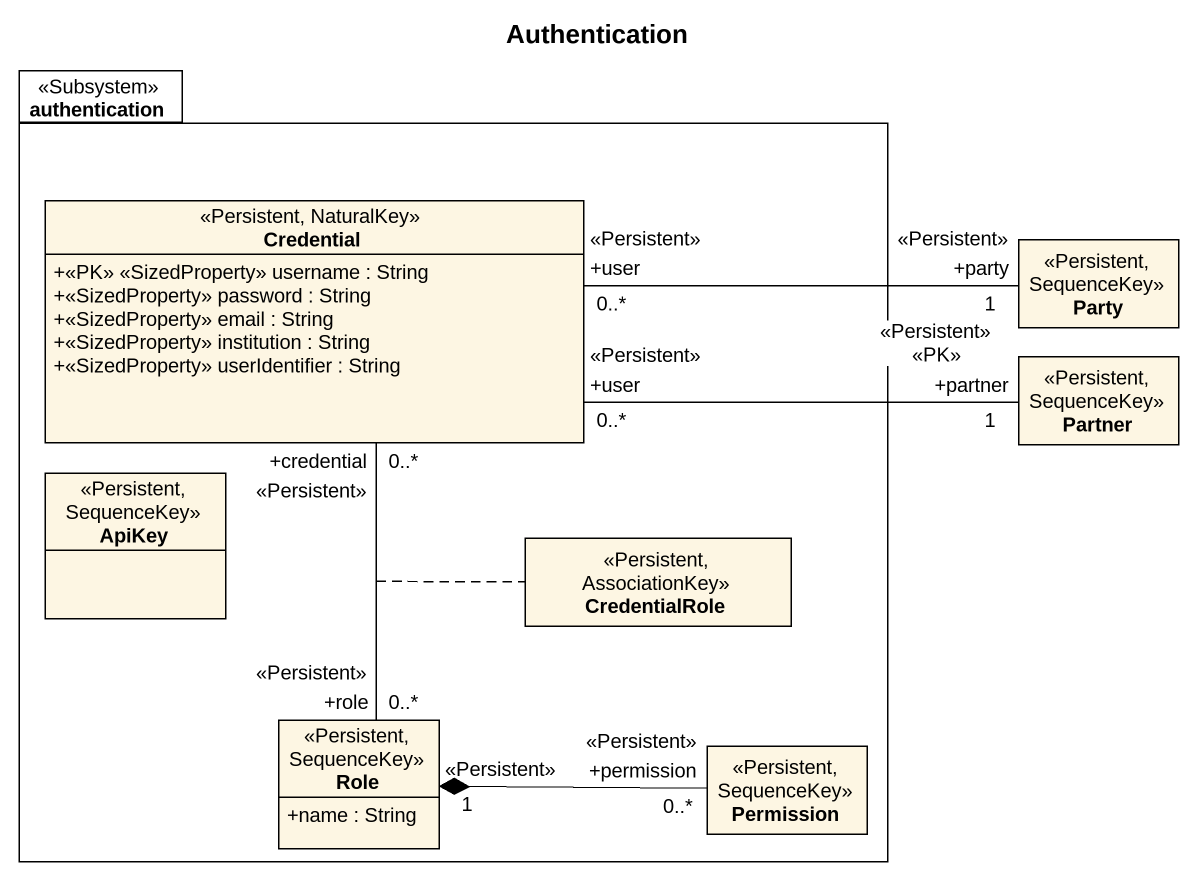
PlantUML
@startuml
title Authentication
hide circle
hide empty members
skinparam classAttributeIconSize 0
package authentication <<Subsystem>> {
  class Credential <<Persistent, NaturalKey>> {
    +<<PK>> <<SizedProperty>> username : String
    +<<SizedProperty>> password : String
    +<<SizedProperty>> email : String
    +<<SizedProperty>> institution : String
    +<<SizedProperty>> userIdentifier : String
  }
  class ApiKey <<Persistent, SequenceKey>>
  class CredentialRole <<Persistent, AssociationKey>>
  class Role <<Persistent, SequenceKey>> {
    +name : String
  }
  class Permission <<Persistent, SequenceKey>>
}
class Party <<Persistent, SequenceKey>>
class Partner <<Persistent, SequenceKey>>
Credential "<<Persistent>>\n0..*\n+user" -right- "<<Persistent>> <<PK>>\n1\n+partner" Partner
Credential "0..*\n<<Persistent>>\n+credential" -- "0..*\n+role\n<<Persistent>>" Role
(Credential, Role) .. CredentialRole
Party "<<Persistent>>\n+party\n1" -left- "<<Persistent>>\n0..*\n+user" Credential
Permission "0..*\n+permission\n<<Persistent>>" -left-* "1\n<<Persistent>>" Role
@enduml
